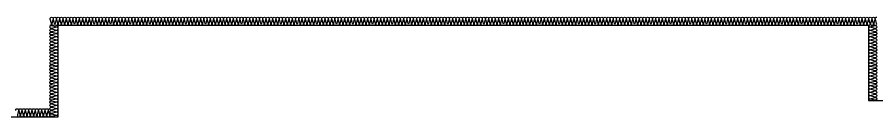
# Model space of a CAD drawing. Header units: millimetres. Extents: x 19868 to 801382, y -4805 to 85279.
# Drawn here: x 138738 to 149238, y 51179 to 52399 of the extents above; entities that cross this region are included whole.
import ezdxf

# ---------------------------------------------------------------- set-up
doc = ezdxf.new("R2010")
doc.units = ezdxf.units.MM
doc.header["$LTSCALE"] = 250
doc.layers.add('ISL', color=251, linetype='Continuous')

msp = doc.modelspace()

# ---------------------------------------------------------------- linework, layer by layer
at = {"layer": 'ISL'}
for points in [[(139138.2, 52298.9, 0.0002697), (139138.2, 52298.9, 0.5092668), (139155.9, 52323.2), (139140.6, 52374.7, -1.3725934), (139175.9, 52374.7), (139160.6, 52323.2, 0.5092668), (139178.2, 52298.9, 0.5092668), (139195.9, 52323.2), (139180.6, 52374.7, -1.3725934), (139215.9, 52374.7), (139200.6, 52323.2, 0.5092668), (139218.2, 52298.9, 0.5092668), (139235.9, 52323.2), (139220.6, 52374.7, -1.3725934), (139255.9, 52374.7), (139240.6, 52323.2, 0.5092668), (139258.2, 52298.9, 0.5092668), (139275.9, 52323.2), (139260.6, 52374.7, -1.3725934), (139295.9, 52374.7), (139280.6, 52323.2, 0.5092668), (139298.2, 52298.9, 0.5092668), (139315.9, 52323.2), (139300.6, 52374.7, -1.3725934), (139335.9, 52374.7), (139320.6, 52323.2, 0.5092668), (139338.2, 52298.9, 0.5092668), (139355.9, 52323.2), (139340.6, 52374.7, -1.3725934), (139375.9, 52374.7), (139360.6, 52323.2, 0.5092668), (139378.2, 52298.9, 0.5092668), (139395.9, 52323.2), (139380.6, 52374.7, -1.3725934), (139415.9, 52374.7), (139400.6, 52323.2, 0.5092668), (139418.2, 52298.9, 0.5092668), (139435.9, 52323.2), (139420.6, 52374.7, -1.3725934), (139455.9, 52374.7), (139440.6, 52323.2, 0.5092668), (139458.2, 52298.9, 0.5092668), (139475.9, 52323.2), (139460.6, 52374.7, -1.3725934), (139495.9, 52374.7), (139480.6, 52323.2, 0.5092668), (139498.2, 52298.9, 0.5092668), (139515.9, 52323.2), (139500.6, 52374.7, -1.3725934), (139535.9, 52374.7), (139520.6, 52323.2, 0.5092668), (139538.2, 52298.9, 0.5092668), (139555.9, 52323.2), (139540.6, 52374.7, -1.3725934), (139575.9, 52374.7), (139560.6, 52323.2, 0.5092668), (139578.2, 52298.9, 0.5092668), (139595.9, 52323.2), (139580.6, 52374.7, -1.3725934), (139615.9, 52374.7), (139600.6, 52323.2, 0.5092668), (139618.2, 52298.9, 0.5092668), (139635.9, 52323.2), (139620.6, 52374.7, -1.3725934), (139655.9, 52374.7), (139640.6, 52323.2, 0.5092668), (139658.2, 52298.9, 0.5092668), (139675.9, 52323.2), (139660.6, 52374.7, -1.3725934), (139695.9, 52374.7), (139680.6, 52323.2, 0.5092668), (139698.2, 52298.9, 0.5092668), (139715.9, 52323.2), (139700.6, 52374.7, -1.3725934), (139735.9, 52374.7), (139720.6, 52323.2, 0.5092668), (139738.2, 52298.9, 0.5092668), (139755.9, 52323.2), (139740.6, 52374.7, -1.3725934), (139775.9, 52374.7), (139760.6, 52323.2, 0.5092668), (139778.2, 52298.9, 0.5092668), (139795.9, 52323.2), (139780.6, 52374.7, -1.3725934), (139815.9, 52374.7), (139800.6, 52323.2, 0.5092668), (139818.2, 52298.9, 0.5092668), (139835.9, 52323.2), (139820.6, 52374.7, -1.3725934), (139855.9, 52374.7), (139840.6, 52323.2, 0.5092668), (139858.2, 52298.9, 0.5092668), (139875.9, 52323.2), (139860.6, 52374.7, -1.3725934), (139895.9, 52374.7), (139880.6, 52323.2, 0.5092668), (139898.2, 52298.9, 0.5092668), (139915.9, 52323.2), (139900.6, 52374.7, -1.3725934), (139935.9, 52374.7), (139920.6, 52323.2, 0.5092668), (139938.2, 52298.9, 0.5092668), (139955.9, 52323.2), (139940.6, 52374.7, -1.3725934), (139975.9, 52374.7), (139960.6, 52323.2, 0.5092668), (139978.2, 52298.9, 0.5092668), (139995.9, 52323.2), (139980.6, 52374.7, -1.3725934), (140015.9, 52374.7), (140000.6, 52323.2, 0.5092668), (140018.2, 52298.9, 0.5092668), (140035.9, 52323.2), (140020.6, 52374.7, -1.3725934), (140055.9, 52374.7), (140040.6, 52323.2, 0.5092668), (140058.2, 52298.9, 0.5092668), (140075.9, 52323.2), (140060.6, 52374.7, -1.3725934), (140095.9, 52374.7), (140080.6, 52323.2, 0.5092668), (140098.2, 52298.9, 0.5092668), (140115.9, 52323.2), (140100.6, 52374.7, -1.3725934), (140135.9, 52374.7), (140120.6, 52323.2, 0.5092668), (140138.2, 52298.9, 0.5092668), (140155.9, 52323.2), (140140.6, 52374.7, -1.3725934), (140175.9, 52374.7), (140160.6, 52323.2, 0.5092668), (140178.2, 52298.9, 0.5092668), (140195.9, 52323.2), (140180.6, 52374.7, -1.3725934), (140215.9, 52374.7), (140200.6, 52323.2, 0.5092668), (140218.2, 52298.9, 0.5092668), (140235.9, 52323.2), (140220.6, 52374.7, -1.3725934), (140255.9, 52374.7), (140240.6, 52323.2, 0.5092668), (140258.2, 52298.9, 0.5092668), (140275.9, 52323.2), (140260.6, 52374.7, -1.3725934), (140295.9, 52374.7), (140280.6, 52323.2, 0.5092668), (140298.2, 52298.9, 0.5092668), (140315.9, 52323.2), (140300.6, 52374.7, -1.3725934), (140335.9, 52374.7), (140320.6, 52323.2, 0.5092668), (140338.2, 52298.9, 0.5092668), (140355.9, 52323.2), (140340.6, 52374.7, -1.3725934), (140375.9, 52374.7), (140360.6, 52323.2, 0.5092668), (140378.2, 52298.9, 0.5092668), (140395.9, 52323.2), (140380.6, 52374.7, -1.3725934), (140415.9, 52374.7), (140400.6, 52323.2, 0.5092668), (140418.2, 52298.9, 0.5092668), (140435.9, 52323.2), (140420.6, 52374.7, -1.3725934), (140455.9, 52374.7), (140440.6, 52323.2, 0.5092668), (140458.2, 52298.9, 0.5092668), (140475.9, 52323.2), (140460.6, 52374.7, -1.3725934), (140495.9, 52374.7), (140480.6, 52323.2, 0.5092668), (140498.2, 52298.9, 0.5092668), (140515.9, 52323.2), (140500.6, 52374.7, -1.3725934), (140535.9, 52374.7), (140520.6, 52323.2, 0.5092668), (140538.2, 52298.9, 0.5092668), (140555.9, 52323.2), (140540.6, 52374.7, -1.3725934), (140575.9, 52374.7), (140560.6, 52323.2, 0.5092668), (140578.2, 52298.9, 0.5092668), (140595.9, 52323.2), (140580.6, 52374.7, -1.3725934), (140615.9, 52374.7), (140600.6, 52323.2, 0.5092668), (140618.2, 52298.9, 0.5092668), (140635.9, 52323.2), (140620.6, 52374.7, -1.3725934), (140655.9, 52374.7), (140640.6, 52323.2, 0.5092668), (140658.2, 52298.9, 0.5092668), (140675.9, 52323.2), (140660.6, 52374.7, -1.3725934), (140695.9, 52374.7), (140680.6, 52323.2, 0.5092668), (140698.2, 52298.9, 0.5092668), (140715.9, 52323.2), (140700.6, 52374.7, -1.3725934), (140735.9, 52374.7), (140720.6, 52323.2, 0.5092668), (140738.2, 52298.9, 0.5092668), (140755.9, 52323.2), (140740.6, 52374.7, -1.3725934), (140775.9, 52374.7), (140760.6, 52323.2, 0.5092668), (140778.2, 52298.9, 0.5092668), (140795.9, 52323.2), (140780.6, 52374.7, -1.3725934), (140815.9, 52374.7), (140800.6, 52323.2, 0.5092668), (140818.2, 52298.9, 0.5092668), (140835.9, 52323.2), (140820.6, 52374.7, -1.3725934), (140855.9, 52374.7), (140840.6, 52323.2, 0.5092668), (140858.2, 52298.9, 0.5092668), (140875.9, 52323.2), (140860.6, 52374.7, -1.3725934), (140895.9, 52374.7), (140880.6, 52323.2, 0.5092668), (140898.2, 52298.9, 0.5092668), (140915.9, 52323.2), (140900.6, 52374.7, -1.3725934), (140935.9, 52374.7), (140920.6, 52323.2, 0.5092668), (140938.2, 52298.9, 0.5092668), (140955.9, 52323.2), (140940.6, 52374.7, -1.3725934), (140975.9, 52374.7), (140960.6, 52323.2, 0.5092668), (140978.2, 52298.9, 0.5092668), (140995.9, 52323.2), (140980.6, 52374.7, -1.3725934), (141015.9, 52374.7), (141000.6, 52323.2, 0.5092668), (141018.2, 52298.9, 0.5092668), (141035.9, 52323.2), (141020.6, 52374.7, -1.3725934), (141055.9, 52374.7), (141040.6, 52323.2, 0.5092668), (141058.2, 52298.9, 0.5092668), (141075.9, 52323.2), (141060.6, 52374.7, -1.3725934), (141095.9, 52374.7), (141080.6, 52323.2, 0.5092668), (141098.2, 52298.9, 0.5092668), (141115.9, 52323.2), (141100.6, 52374.7, -1.3725934), (141135.9, 52374.7), (141120.6, 52323.2, 0.5092668), (141138.2, 52298.9, 0.5092668), (141155.9, 52323.2), (141140.6, 52374.7, -1.3725934), (141175.9, 52374.7), (141160.6, 52323.2, 0.5092668), (141178.2, 52298.9, 0.5092668), (141195.9, 52323.2), (141180.6, 52374.7, -1.3725934), (141215.9, 52374.7), (141200.6, 52323.2, 0.5092668), (141218.2, 52298.9, 0.5092668), (141235.9, 52323.2), (141220.6, 52374.7, -1.3725934), (141255.9, 52374.7), (141240.6, 52323.2, 0.5092668), (141258.2, 52298.9, 0.5092668), (141275.9, 52323.2), (141260.6, 52374.7, -1.3725934), (141295.9, 52374.7), (141280.6, 52323.2, 0.5092668), (141298.2, 52298.9, 0.5092668), (141315.9, 52323.2), (141300.6, 52374.7, -1.3725934), (141335.9, 52374.7), (141320.6, 52323.2, 0.5092668), (141338.2, 52298.9, 0.5092668), (141355.9, 52323.2), (141340.6, 52374.7, -1.3725934), (141375.9, 52374.7), (141360.6, 52323.2, 0.5092668), (141378.2, 52298.9, 0.5092668), (141395.9, 52323.2), (141380.6, 52374.7, -1.3725934), (141415.9, 52374.7), (141400.6, 52323.2, 0.5092668), (141418.2, 52298.9, 0.5092668), (141435.9, 52323.2), (141420.6, 52374.7, -1.3725934), (141455.9, 52374.7), (141440.6, 52323.2, 0.5092668), (141458.2, 52298.9, 0.5092668), (141475.9, 52323.2), (141460.6, 52374.7, -1.3725934), (141495.9, 52374.7), (141480.6, 52323.2, 0.5092668), (141498.2, 52298.9, 0.5092668), (141515.9, 52323.2), (141500.6, 52374.7, -1.3725934), (141535.9, 52374.7), (141520.6, 52323.2, 0.5092668), (141538.2, 52298.9, 0.5092668), (141555.9, 52323.2), (141540.6, 52374.7, -1.3725934), (141575.9, 52374.7), (141560.6, 52323.2, 0.5092668), (141578.2, 52298.9, 0.5092668), (141595.9, 52323.2), (141580.6, 52374.7, -1.3725934), (141615.9, 52374.7), (141600.6, 52323.2, 0.5092668), (141618.2, 52298.9, 0.5092668), (141635.9, 52323.2), (141620.6, 52374.7, -1.3725934), (141655.9, 52374.7), (141640.6, 52323.2, 0.5092668), (141658.2, 52298.9, 0.5092668), (141675.9, 52323.2), (141660.6, 52374.7, -1.3725934), (141695.9, 52374.7), (141680.6, 52323.2, 0.5092668), (141698.2, 52298.9, 0.5092668), (141715.9, 52323.2), (141700.6, 52374.7, -1.3725934), (141735.9, 52374.7), (141720.6, 52323.2, 0.5092668), (141738.2, 52298.9, 0.5092668), (141755.9, 52323.2), (141740.6, 52374.7, -1.3725934), (141775.9, 52374.7), (141760.6, 52323.2, 0.5092668), (141778.2, 52298.9, 0.5092668), (141795.9, 52323.2), (141780.6, 52374.7, -1.3725934), (141815.9, 52374.7), (141800.6, 52323.2, 0.5092668), (141818.2, 52298.9, 0.5092668), (141835.9, 52323.2), (141820.6, 52374.7, -1.3725934), (141855.9, 52374.7), (141840.6, 52323.2, 0.5092668), (141858.2, 52298.9, 0.5092668), (141875.9, 52323.2), (141860.6, 52374.7, -1.3725934), (141895.9, 52374.7), (141880.6, 52323.2, 0.5092668), (141898.2, 52298.9, 0.5092668), (141915.9, 52323.2), (141900.6, 52374.7, -1.3725934), (141935.9, 52374.7), (141920.6, 52323.2, 0.5092668), (141938.2, 52298.9, 0.5092668), (141955.9, 52323.2), (141940.6, 52374.7, -1.3725934), (141975.9, 52374.7), (141960.6, 52323.2, 0.5092668), (141978.2, 52298.9, 0.5092668), (141995.9, 52323.2), (141980.6, 52374.7, -1.3725934), (142015.9, 52374.7), (142000.6, 52323.2, 0.5092668), (142018.2, 52298.9, 0.5092668), (142035.9, 52323.2), (142020.6, 52374.7, -1.3725934), (142055.9, 52374.7), (142040.6, 52323.2, 0.5092668), (142058.2, 52298.9, 0.5092668), (142075.9, 52323.2), (142060.6, 52374.7, -1.3725934), (142095.9, 52374.7), (142080.6, 52323.2, 0.5092668), (142098.2, 52298.9, 0.5092668), (142115.9, 52323.2), (142100.6, 52374.7, -1.3725934), (142135.9, 52374.7), (142120.6, 52323.2, 0.5092668), (142138.2, 52298.9, 0.5092668), (142155.9, 52323.2), (142140.6, 52374.7, -1.3725934), (142175.9, 52374.7), (142160.6, 52323.2, 0.5092668), (142178.2, 52298.9, 0.5092668), (142195.9, 52323.2), (142180.6, 52374.7, -1.3725934), (142215.9, 52374.7), (142200.6, 52323.2, 0.5092668), (142218.2, 52298.9, 0.5092668), (142235.9, 52323.2), (142220.6, 52374.7, -1.3725934), (142255.9, 52374.7), (142240.6, 52323.2, 0.5092668), (142258.2, 52298.9, 0.5092668), (142275.9, 52323.2), (142260.6, 52374.7, -1.3725934), (142295.9, 52374.7), (142280.6, 52323.2, 0.5092668), (142298.2, 52298.9, 0.5092668), (142315.9, 52323.2), (142300.6, 52374.7, -1.3725934), (142335.9, 52374.7), (142320.6, 52323.2, 0.5092668), (142338.2, 52298.9, 0.5092668), (142355.9, 52323.2), (142340.6, 52374.7, -1.3725934), (142375.9, 52374.7), (142360.6, 52323.2, 0.5092668), (142378.2, 52298.9, 0.5092668), (142395.9, 52323.2), (142380.6, 52374.7, -1.3725934), (142415.9, 52374.7), (142400.6, 52323.2, 0.5092668), (142418.2, 52298.9, 0.5092668), (142435.9, 52323.2), (142420.6, 52374.7, -1.3725934), (142455.9, 52374.7), (142440.6, 52323.2, 0.5092668), (142458.2, 52298.9, 0.5092668), (142475.9, 52323.2), (142460.6, 52374.7, -1.3725934), (142495.9, 52374.7), (142480.6, 52323.2, 0.5092668), (142498.2, 52298.9, 0.5092668), (142515.9, 52323.2), (142500.6, 52374.7, -1.3725934), (142535.9, 52374.7), (142520.6, 52323.2, 0.5092668), (142538.2, 52298.9, 0.5092668), (142555.9, 52323.2), (142540.6, 52374.7, -1.3725934), (142575.9, 52374.7), (142560.6, 52323.2, 0.5092668), (142578.2, 52298.9, 0.5092668), (142595.9, 52323.2), (142580.6, 52374.7, -1.3725934), (142615.9, 52374.7), (142600.6, 52323.2, 0.5092668), (142618.2, 52298.9, 0.5092668), (142635.9, 52323.2), (142620.6, 52374.7, -1.3725934), (142655.9, 52374.7), (142640.6, 52323.2, 0.5092668), (142658.2, 52298.9, 0.5092668), (142675.9, 52323.2), (142660.6, 52374.7, -1.3725934), (142695.9, 52374.7), (142680.6, 52323.2, 0.5092668), (142698.2, 52298.9, 0.5092668), (142715.9, 52323.2), (142700.6, 52374.7, -1.3725934), (142735.9, 52374.7), (142720.6, 52323.2, 0.5092668), (142738.2, 52298.9, 0.5092668), (142755.9, 52323.2), (142740.6, 52374.7, -1.3725934), (142775.9, 52374.7), (142760.6, 52323.2, 0.5092668), (142778.2, 52298.9, 0.5092668), (142795.9, 52323.2), (142780.6, 52374.7, -1.3725934), (142815.9, 52374.7), (142800.6, 52323.2, 0.5092668), (142818.2, 52298.9, 0.5092668), (142835.9, 52323.2), (142820.6, 52374.7, -1.3725934), (142855.9, 52374.7), (142840.6, 52323.2, 0.5092668), (142858.2, 52298.9, 0.5092668), (142875.9, 52323.2), (142860.6, 52374.7, -1.3725934), (142895.9, 52374.7), (142880.6, 52323.2, 0.5092668), (142898.2, 52298.9, 0.5092668), (142915.9, 52323.2), (142900.6, 52374.7, -1.3725934), (142935.9, 52374.7), (142920.6, 52323.2, 0.5092668), (142938.2, 52298.9, 0.5092668), (142955.9, 52323.2), (142940.6, 52374.7, -1.3725934), (142975.9, 52374.7), (142960.6, 52323.2, 0.5092668), (142978.2, 52298.9, 0.5092668), (142995.9, 52323.2), (142980.6, 52374.7, -1.3725934), (143015.9, 52374.7), (143000.6, 52323.2, 0.5092668), (143018.2, 52298.9, 0.5092668), (143035.9, 52323.2), (143020.6, 52374.7, -1.3725934), (143055.9, 52374.7), (143040.6, 52323.2, 0.5092668), (143058.2, 52298.9, 0.5092668), (143075.9, 52323.2), (143060.6, 52374.7, -1.3725934), (143095.9, 52374.7), (143080.6, 52323.2, 0.5092668), (143098.2, 52298.9, 0.5092668), (143115.9, 52323.2), (143100.6, 52374.7, -1.3725934), (143135.9, 52374.7), (143120.6, 52323.2, 0.5092668), (143138.2, 52298.9, 0.5092668), (143155.9, 52323.2), (143140.6, 52374.7, -1.3725934), (143175.9, 52374.7), (143160.6, 52323.2, 0.5092668), (143178.2, 52298.9, 0.5092668), (143195.9, 52323.2), (143180.6, 52374.7, -1.3725934), (143215.9, 52374.7), (143200.6, 52323.2, 0.5092668), (143218.2, 52298.9, 0.5092668), (143235.9, 52323.2), (143220.6, 52374.7, -1.3725934), (143255.9, 52374.7), (143240.6, 52323.2, 0.5092668), (143258.2, 52298.9, 0.5092668), (143275.9, 52323.2), (143260.6, 52374.7, -1.3725934), (143295.9, 52374.7), (143280.6, 52323.2, 0.5092668), (143298.2, 52298.9, 0.5092668), (143315.9, 52323.2), (143300.6, 52374.7, -1.3725934), (143335.9, 52374.7), (143320.6, 52323.2, 0.5092668), (143338.2, 52298.9, 0.5092668), (143355.9, 52323.2), (143340.6, 52374.7, -1.3725934), (143375.9, 52374.7), (143360.6, 52323.2, 0.5092668), (143378.2, 52298.9, 0.5092668), (143395.9, 52323.2), (143380.6, 52374.7, -1.3725934), (143415.9, 52374.7), (143400.6, 52323.2, 0.5092668), (143418.2, 52298.9, 0.5092668), (143435.9, 52323.2), (143420.6, 52374.7, -1.3725934), (143455.9, 52374.7), (143440.6, 52323.2, 0.5092668), (143458.2, 52298.9, 0.5092668), (143475.9, 52323.2), (143460.6, 52374.7, -1.3725934), (143495.9, 52374.7), (143480.6, 52323.2, 0.5092668), (143498.2, 52298.9, 0.5092668), (143515.9, 52323.2), (143500.6, 52374.7, -1.3725934), (143535.9, 52374.7), (143520.6, 52323.2, 0.5092668), (143538.2, 52298.9, 0.5092668), (143555.9, 52323.2), (143540.6, 52374.7, -1.3725934), (143575.9, 52374.7), (143560.6, 52323.2, 0.5092668), (143578.2, 52298.9, 0.5092668), (143595.9, 52323.2), (143580.6, 52374.7, -1.3725934), (143615.9, 52374.7), (143600.6, 52323.2, 0.5092668), (143618.2, 52298.9, 0.5092668), (143635.9, 52323.2), (143620.6, 52374.7, -1.3725934), (143655.9, 52374.7), (143640.6, 52323.2, 0.5092668), (143658.2, 52298.9, 0.5092668), (143675.9, 52323.2), (143660.6, 52374.7, -1.3725934), (143695.9, 52374.7), (143680.6, 52323.2, 0.5092668), (143698.2, 52298.9, 0.5092668), (143715.9, 52323.2), (143700.6, 52374.7, -1.3725934), (143735.9, 52374.7), (143720.6, 52323.2, 0.5092668), (143738.2, 52298.9, 0.5092668), (143755.9, 52323.2), (143740.6, 52374.7, -1.3725934), (143775.9, 52374.7), (143760.6, 52323.2, 0.5092668), (143778.2, 52298.9, 0.5092668), (143795.9, 52323.2), (143780.6, 52374.7, -1.3725934), (143815.9, 52374.7), (143800.6, 52323.2, 0.5092668), (143818.2, 52298.9, 0.5092668), (143835.9, 52323.2), (143820.6, 52374.7, -1.3725934), (143855.9, 52374.7), (143840.6, 52323.2, 0.5092668), (143858.2, 52298.9, 0.5092668), (143875.9, 52323.2), (143860.6, 52374.7, -1.3725934), (143895.9, 52374.7), (143880.6, 52323.2, 0.5092668), (143898.2, 52298.9, 0.5092668), (143915.9, 52323.2), (143900.6, 52374.7, -1.3725934), (143935.9, 52374.7), (143920.6, 52323.2, 0.5092668), (143938.2, 52298.9, 0.5092668), (143955.9, 52323.2), (143940.6, 52374.7, -1.3725934), (143975.9, 52374.7), (143960.6, 52323.2, 0.5092668), (143978.2, 52298.9, 0.5092668), (143995.9, 52323.2), (143980.6, 52374.7, -1.3725934), (144015.9, 52374.7), (144000.6, 52323.2, 0.5092668), (144018.2, 52298.9, 0.5092668), (144035.9, 52323.2), (144020.6, 52374.7, -1.3725934), (144055.9, 52374.7), (144040.6, 52323.2, 0.5092668), (144058.2, 52298.9, 0.5092668), (144075.9, 52323.2), (144060.6, 52374.7, -1.3725934), (144095.9, 52374.7), (144080.6, 52323.2, 0.5092668), (144098.2, 52298.9, 0.5092668), (144115.9, 52323.2), (144100.6, 52374.7, -1.3725934), (144135.9, 52374.7), (144120.6, 52323.2, 0.5092668), (144138.2, 52298.9, 0.5092668), (144155.9, 52323.2), (144140.6, 52374.7, -1.3725934), (144175.9, 52374.7), (144160.6, 52323.2, 0.5092668), (144178.2, 52298.9, 0.5092668), (144195.9, 52323.2), (144180.6, 52374.7, -1.3725934), (144215.9, 52374.7), (144200.6, 52323.2, 0.5092668), (144218.2, 52298.9, 0.5092668), (144235.9, 52323.2), (144220.6, 52374.7, -1.3725934), (144255.9, 52374.7), (144240.6, 52323.2, 0.5092668), (144258.2, 52298.9, 0.5092668), (144275.9, 52323.2), (144260.6, 52374.7, -1.3725934), (144295.9, 52374.7), (144280.6, 52323.2, 0.5092668), (144298.2, 52298.9, 0.5092668), (144315.9, 52323.2), (144300.6, 52374.7, -1.3725934), (144335.9, 52374.7), (144320.6, 52323.2, 0.5092668), (144338.2, 52298.9, 0.5092668), (144355.9, 52323.2), (144340.6, 52374.7, -1.3725934), (144375.9, 52374.7), (144360.6, 52323.2, 0.5092668), (144378.2, 52298.9, 0.5092668), (144395.9, 52323.2), (144380.6, 52374.7, -1.3725934), (144415.9, 52374.7), (144400.6, 52323.2, 0.5092668), (144418.2, 52298.9, 0.5092668), (144435.9, 52323.2), (144420.6, 52374.7, -1.3725934), (144455.9, 52374.7), (144440.6, 52323.2, 0.5092668), (144458.2, 52298.9, 0.5092668), (144475.9, 52323.2), (144460.6, 52374.7, -1.3725934), (144495.9, 52374.7), (144480.6, 52323.2, 0.5092668), (144498.2, 52298.9, 0.5092668), (144515.9, 52323.2), (144500.6, 52374.7, -1.3725934), (144535.9, 52374.7), (144520.6, 52323.2, 0.5092668), (144538.2, 52298.9, 0.5092668), (144555.9, 52323.2), (144540.6, 52374.7, -1.3725934), (144575.9, 52374.7), (144560.6, 52323.2, 0.5092668), (144578.2, 52298.9, 0.5092668), (144595.9, 52323.2), (144580.6, 52374.7, -1.3725934), (144615.9, 52374.7), (144600.6, 52323.2, 0.5092668), (144618.2, 52298.9, 0.5092668), (144635.9, 52323.2), (144620.6, 52374.7, -1.3725934), (144655.9, 52374.7), (144640.6, 52323.2, 0.5092668), (144658.2, 52298.9, 0.5092668), (144675.9, 52323.2), (144660.6, 52374.7, -1.3725934), (144695.9, 52374.7), (144680.6, 52323.2, 0.5092668), (144698.2, 52298.9, 0.5092668), (144715.9, 52323.2), (144700.6, 52374.7, -1.3725934), (144735.9, 52374.7), (144720.6, 52323.2, 0.5092668), (144738.2, 52298.9, 0.5092668), (144755.9, 52323.2), (144740.6, 52374.7, -1.3725934), (144775.9, 52374.7), (144760.6, 52323.2, 0.5092668), (144778.2, 52298.9, 0.5092668), (144795.9, 52323.2), (144780.6, 52374.7, -1.3725934), (144815.9, 52374.7), (144800.6, 52323.2, 0.5092668), (144818.2, 52298.9, 0.5092668), (144835.9, 52323.2), (144820.6, 52374.7, -1.3725934), (144855.9, 52374.7), (144840.6, 52323.2, 0.5092668), (144858.2, 52298.9, 0.5092668), (144875.9, 52323.2), (144860.6, 52374.7, -1.3725934), (144895.9, 52374.7), (144880.6, 52323.2, 0.5092668), (144898.2, 52298.9, 0.5092668), (144915.9, 52323.2), (144900.6, 52374.7, -1.3725934), (144935.9, 52374.7), (144920.6, 52323.2, 0.5092668), (144938.2, 52298.9, 0.5092668), (144955.9, 52323.2), (144940.6, 52374.7, -1.3725934), (144975.9, 52374.7), (144960.6, 52323.2, 0.5092668), (144978.2, 52298.9, 0.5092668), (144995.9, 52323.2), (144980.6, 52374.7, -1.3725934), (145015.9, 52374.7), (145000.6, 52323.2, 0.5092668), (145018.2, 52298.9, 0.5092668), (145035.9, 52323.2), (145020.6, 52374.7, -1.3725934), (145055.9, 52374.7), (145040.6, 52323.2, 0.5092668), (145058.2, 52298.9, 0.5092668), (145075.9, 52323.2), (145060.6, 52374.7, -1.3725934), (145095.9, 52374.7), (145080.6, 52323.2, 0.5092668), (145098.2, 52298.9, 0.5092668), (145115.9, 52323.2), (145100.6, 52374.7, -1.3725934), (145135.9, 52374.7), (145120.6, 52323.2, 0.5092668), (145138.2, 52298.9, 0.5092668), (145155.9, 52323.2), (145140.6, 52374.7, -1.3725934), (145175.9, 52374.7), (145160.6, 52323.2, 0.5092668), (145178.2, 52298.9, 0.5092668), (145195.9, 52323.2), (145180.6, 52374.7, -1.3725934), (145215.9, 52374.7), (145200.6, 52323.2, 0.5092668), (145218.2, 52298.9, 0.5092668), (145235.9, 52323.2), (145220.6, 52374.7, -1.3725934), (145255.9, 52374.7), (145240.6, 52323.2, 0.5092668), (145258.2, 52298.9, 0.5092668), (145275.9, 52323.2), (145260.6, 52374.7, -1.3725934), (145295.9, 52374.7), (145280.6, 52323.2, 0.5092668), (145298.2, 52298.9, 0.5092668), (145315.9, 52323.2), (145300.6, 52374.7, -1.3725934), (145335.9, 52374.7), (145320.6, 52323.2, 0.5092668), (145338.2, 52298.9, 0.5092668), (145355.9, 52323.2), (145340.6, 52374.7, -1.3725934), (145375.9, 52374.7), (145360.6, 52323.2, 0.5092668), (145378.2, 52298.9, 0.5092668), (145395.9, 52323.2), (145380.6, 52374.7, -1.3725934), (145415.9, 52374.7), (145400.6, 52323.2, 0.5092668), (145418.2, 52298.9, 0.5092668), (145435.9, 52323.2), (145420.6, 52374.7, -1.3725934), (145455.9, 52374.7), (145440.6, 52323.2, 0.5092668), (145458.2, 52298.9, 0.5092668), (145475.9, 52323.2), (145460.6, 52374.7, -1.3725934), (145495.9, 52374.7), (145480.6, 52323.2, 0.5092668), (145498.2, 52298.9, 0.5092668), (145515.9, 52323.2), (145500.6, 52374.7, -1.3725934), (145535.9, 52374.7), (145520.6, 52323.2, 0.5092668), (145538.2, 52298.9, 0.5092668), (145555.9, 52323.2), (145540.6, 52374.7, -1.3725934), (145575.9, 52374.7), (145560.6, 52323.2, 0.5092668), (145578.2, 52298.9, 0.5092668), (145595.9, 52323.2), (145580.6, 52374.7, -1.3725934), (145615.9, 52374.7), (145600.6, 52323.2, 0.5092668), (145618.2, 52298.9, 0.5092668), (145635.9, 52323.2), (145620.6, 52374.7, -1.3725934), (145655.9, 52374.7), (145640.6, 52323.2, 0.5092668), (145658.2, 52298.9, 0.5092668), (145675.9, 52323.2), (145660.6, 52374.7, -1.3725934), (145695.9, 52374.7), (145680.6, 52323.2, 0.5092668), (145698.2, 52298.9, 0.5092668), (145715.9, 52323.2), (145700.6, 52374.7, -1.3725934), (145735.9, 52374.7), (145720.6, 52323.2, 0.5092668), (145738.2, 52298.9, 0.5092668), (145755.9, 52323.2), (145740.6, 52374.7, -1.3725934), (145775.9, 52374.7), (145760.6, 52323.2, 0.5092668), (145778.2, 52298.9, 0.5092668), (145795.9, 52323.2), (145780.6, 52374.7, -1.3725934), (145815.9, 52374.7), (145800.6, 52323.2, 0.5092668), (145818.2, 52298.9, 0.5092668), (145835.9, 52323.2), (145820.6, 52374.7, -1.3725934), (145855.9, 52374.7), (145840.6, 52323.2, 0.5092668), (145858.2, 52298.9, 0.5092668), (145875.9, 52323.2), (145860.6, 52374.7, -1.3725934), (145895.9, 52374.7), (145880.6, 52323.2, 0.5092668), (145898.2, 52298.9, 0.5092668), (145915.9, 52323.2), (145900.6, 52374.7, -1.3725934), (145935.9, 52374.7), (145920.6, 52323.2, 0.5092668), (145938.2, 52298.9, 0.5092668), (145955.9, 52323.2), (145940.6, 52374.7, -1.3725934), (145975.9, 52374.7), (145960.6, 52323.2, 0.5092668), (145978.2, 52298.9, 0.5092668), (145995.9, 52323.2), (145980.6, 52374.7, -1.3725934), (146015.9, 52374.7), (146000.6, 52323.2, 0.5092668), (146018.2, 52298.9, 0.5092668), (146035.9, 52323.2), (146020.6, 52374.7, -1.3725934), (146055.9, 52374.7), (146040.6, 52323.2, 0.5092668), (146058.2, 52298.9, 0.5092668), (146075.9, 52323.2), (146060.6, 52374.7, -1.3725934), (146095.9, 52374.7), (146080.6, 52323.2, 0.5092668), (146098.2, 52298.9, 0.5092668), (146115.9, 52323.2), (146100.6, 52374.7, -1.3725934), (146135.9, 52374.7), (146120.6, 52323.2, 0.5092668), (146138.2, 52298.9, 0.5092668), (146155.9, 52323.2), (146140.6, 52374.7, -1.3725934), (146175.9, 52374.7), (146160.6, 52323.2, 0.5092668), (146178.2, 52298.9, 0.5092668), (146195.9, 52323.2), (146180.6, 52374.7, -1.3725934), (146215.9, 52374.7), (146200.6, 52323.2, 0.5092668), (146218.2, 52298.9, 0.5092668), (146235.9, 52323.2), (146220.6, 52374.7, -1.3725934), (146255.9, 52374.7), (146240.6, 52323.2, 0.5092668), (146258.2, 52298.9, 0.5092668), (146275.9, 52323.2), (146260.6, 52374.7, -1.3725934), (146295.9, 52374.7), (146280.6, 52323.2, 0.5092668), (146298.2, 52298.9, 0.5092668), (146315.9, 52323.2), (146300.6, 52374.7, -1.3725934), (146335.9, 52374.7), (146320.6, 52323.2, 0.5092668), (146338.2, 52298.9, 0.5092668), (146355.9, 52323.2), (146340.6, 52374.7, -1.3725934), (146375.9, 52374.7), (146360.6, 52323.2, 0.5092668), (146378.2, 52298.9, 0.5092668), (146395.9, 52323.2), (146380.6, 52374.7, -1.3725934), (146415.9, 52374.7), (146400.6, 52323.2, 0.5092668), (146418.2, 52298.9, 0.5092668), (146435.9, 52323.2), (146420.6, 52374.7, -1.3725934), (146455.9, 52374.7), (146440.6, 52323.2, 0.5092668), (146458.2, 52298.9, 0.5092668), (146475.9, 52323.2), (146460.6, 52374.7, -1.3725934), (146495.9, 52374.7), (146480.6, 52323.2, 0.5092668), (146498.2, 52298.9, 0.5092668), (146515.9, 52323.2), (146500.6, 52374.7, -1.3725934), (146535.9, 52374.7), (146520.6, 52323.2, 0.5092668), (146538.2, 52298.9, 0.5092668), (146555.9, 52323.2), (146540.6, 52374.7, -1.3725934), (146575.9, 52374.7), (146560.6, 52323.2, 0.5092668), (146578.2, 52298.9, 0.5092668), (146595.9, 52323.2), (146580.6, 52374.7, -1.3725934), (146615.9, 52374.7), (146600.6, 52323.2, 0.5092668), (146618.2, 52298.9, 0.5092668), (146635.9, 52323.2), (146620.6, 52374.7, -1.3725934), (146655.9, 52374.7), (146640.6, 52323.2, 0.5092668), (146658.2, 52298.9, 0.5092668), (146675.9, 52323.2), (146660.6, 52374.7, -1.3725934), (146695.9, 52374.7), (146680.6, 52323.2, 0.5092668), (146698.2, 52298.9, 0.5092668), (146715.9, 52323.2), (146700.6, 52374.7, -1.3725934), (146735.9, 52374.7), (146720.6, 52323.2, 0.5092668), (146738.2, 52298.9, 0.5092668), (146755.9, 52323.2), (146740.6, 52374.7, -1.3725934), (146775.9, 52374.7), (146760.6, 52323.2, 0.5092668), (146778.2, 52298.9, 0.5092668), (146795.9, 52323.2), (146780.6, 52374.7, -1.3725934), (146815.9, 52374.7), (146800.6, 52323.2, 0.5092668), (146818.2, 52298.9, 0.5092668), (146835.9, 52323.2), (146820.6, 52374.7, -1.3725934), (146855.9, 52374.7), (146840.6, 52323.2, 0.5092668), (146858.2, 52298.9, 0.5092668), (146875.9, 52323.2), (146860.6, 52374.7, -1.3725934), (146895.9, 52374.7), (146880.6, 52323.2, 0.5092668), (146898.2, 52298.9, 0.5092668), (146915.9, 52323.2), (146900.6, 52374.7, -1.3725934), (146935.9, 52374.7), (146920.6, 52323.2, 0.5092668), (146938.2, 52298.9, 0.5092668), (146955.9, 52323.2), (146940.6, 52374.7, -1.3725934), (146975.9, 52374.7), (146960.6, 52323.2, 0.5092668), (146978.2, 52298.9, 0.5092668), (146995.9, 52323.2), (146980.6, 52374.7, -1.3725934), (147015.9, 52374.7), (147000.6, 52323.2, 0.5092668), (147018.2, 52298.9, 0.5092668), (147035.9, 52323.2), (147020.6, 52374.7, -1.3725934), (147055.9, 52374.7), (147040.6, 52323.2, 0.5092668), (147058.2, 52298.9, 0.5092668), (147075.9, 52323.2), (147060.6, 52374.7, -1.3725934), (147095.9, 52374.7), (147080.6, 52323.2, 0.5092668), (147098.2, 52298.9, 0.5092668), (147115.9, 52323.2), (147100.6, 52374.7, -1.3725934), (147135.9, 52374.7), (147120.6, 52323.2, 0.5092668), (147138.2, 52298.9, 0.5092668), (147155.9, 52323.2), (147140.6, 52374.7, -1.3725934), (147175.9, 52374.7), (147160.6, 52323.2, 0.5092668), (147178.2, 52298.9, 0.5092668), (147195.9, 52323.2), (147180.6, 52374.7, -1.3725934), (147215.9, 52374.7), (147200.6, 52323.2, 0.5092668), (147218.2, 52298.9, 0.5092668), (147235.9, 52323.2), (147220.6, 52374.7, -1.3725934), (147255.9, 52374.7), (147240.6, 52323.2, 0.5092668), (147258.2, 52298.9, 0.5092668), (147275.9, 52323.2), (147260.6, 52374.7, -1.3725934), (147295.9, 52374.7), (147280.6, 52323.2, 0.5092668), (147298.2, 52298.9, 0.5092668), (147315.9, 52323.2), (147300.6, 52374.7, -1.3725934), (147335.9, 52374.7), (147320.6, 52323.2, 0.5092668), (147338.2, 52298.9, 0.5092668), (147355.9, 52323.2), (147340.6, 52374.7, -1.3725934), (147375.9, 52374.7), (147360.6, 52323.2, 0.5092668), (147378.2, 52298.9, 0.5092668), (147395.9, 52323.2), (147380.6, 52374.7, -1.3725934), (147415.9, 52374.7), (147400.6, 52323.2, 0.5092668), (147418.2, 52298.9, 0.5092668), (147435.9, 52323.2), (147420.6, 52374.7, -1.3725934), (147455.9, 52374.7), (147440.6, 52323.2, 0.5092668), (147458.2, 52298.9, 0.5092668), (147475.9, 52323.2), (147460.6, 52374.7, -1.3725934), (147495.9, 52374.7), (147480.6, 52323.2, 0.5092668), (147498.2, 52298.9, 0.5092668), (147515.9, 52323.2), (147500.6, 52374.7, -1.3725934), (147535.9, 52374.7), (147520.6, 52323.2, 0.5092668), (147538.2, 52298.9, 0.5092668), (147555.9, 52323.2), (147540.6, 52374.7, -1.3725934), (147575.9, 52374.7), (147560.6, 52323.2, 0.5092668), (147578.2, 52298.9, 0.5092668), (147595.9, 52323.2), (147580.6, 52374.7, -1.3725934), (147615.9, 52374.7), (147600.6, 52323.2, 0.5092668), (147618.2, 52298.9, 0.5092668), (147635.9, 52323.2), (147620.6, 52374.7, -1.3725934), (147655.9, 52374.7), (147640.6, 52323.2, 0.5092668), (147658.2, 52298.9, 0.5092668), (147675.9, 52323.2), (147660.6, 52374.7, -1.3725934), (147695.9, 52374.7), (147680.6, 52323.2, 0.5092668), (147698.2, 52298.9, 0.5092668), (147715.9, 52323.2), (147700.6, 52374.7, -1.3725934), (147735.9, 52374.7), (147720.6, 52323.2, 0.5092668), (147738.2, 52298.9, 0.5092668), (147755.9, 52323.2), (147740.6, 52374.7, -1.3725934), (147775.9, 52374.7), (147760.6, 52323.2, 0.5092668), (147778.2, 52298.9, 0.5092668), (147795.9, 52323.2), (147780.6, 52374.7, -1.3725934), (147815.9, 52374.7), (147800.6, 52323.2, 0.5092668), (147818.2, 52298.9, 0.5092668), (147835.9, 52323.2), (147820.6, 52374.7, -1.3725934), (147855.9, 52374.7), (147840.6, 52323.2, 0.5092668), (147858.2, 52298.9, 0.5092668), (147875.9, 52323.2), (147860.6, 52374.7, -1.3725934), (147895.9, 52374.7), (147880.6, 52323.2, 0.5092668), (147898.2, 52298.9, 0.5092668), (147915.9, 52323.2), (147900.6, 52374.7, -1.3725934), (147935.9, 52374.7), (147920.6, 52323.2, 0.5092668), (147938.2, 52298.9, 0.5092668), (147955.9, 52323.2), (147940.6, 52374.7, -1.3725934), (147975.9, 52374.7), (147960.6, 52323.2, 0.5092668), (147978.2, 52298.9, 0.5092668), (147995.9, 52323.2), (147980.6, 52374.7, -1.3725934), (148015.9, 52374.7), (148000.6, 52323.2, 0.5092668), (148018.2, 52298.9, 0.5092668), (148035.9, 52323.2), (148020.6, 52374.7, -1.3725934), (148055.9, 52374.7), (148040.6, 52323.2, 0.5092668), (148058.2, 52298.9, 0.5092668), (148075.9, 52323.2), (148060.6, 52374.7, -1.3725934), (148095.9, 52374.7), (148080.6, 52323.2, 0.5092668), (148098.2, 52298.9, 0.5092668), (148115.9, 52323.2), (148100.6, 52374.7, -1.3725934), (148135.9, 52374.7), (148120.6, 52323.2, 0.5092668), (148138.2, 52298.9, 0.5092668), (148155.9, 52323.2), (148140.6, 52374.7, -1.3725934), (148175.9, 52374.7), (148160.6, 52323.2, 0.5092668), (148178.2, 52298.9, 0.5092668), (148195.9, 52323.2), (148180.6, 52374.7, -1.3725934), (148215.9, 52374.7), (148200.6, 52323.2, 0.5092668), (148218.2, 52298.9, 0.5092668), (148235.9, 52323.2), (148220.6, 52374.7, -1.3725934), (148255.9, 52374.7), (148240.6, 52323.2, 0.5092668), (148258.2, 52298.9, 0.5092668), (148275.9, 52323.2), (148260.6, 52374.7, -1.3725934), (148295.9, 52374.7), (148280.6, 52323.2, 0.5092668), (148298.2, 52298.9, 0.5092668), (148315.9, 52323.2), (148300.6, 52374.7, -1.3725934), (148335.9, 52374.7), (148320.6, 52323.2, 0.5092668), (148338.2, 52298.9, 0.5092668), (148355.9, 52323.2), (148340.6, 52374.7, -1.3725934), (148375.9, 52374.7), (148360.6, 52323.2, 0.5092668), (148378.2, 52298.9, 0.5092668), (148395.9, 52323.2), (148380.6, 52374.7, -1.3725934), (148415.9, 52374.7), (148400.6, 52323.2, 0.5092668), (148418.2, 52298.9, 0.5092668), (148435.9, 52323.2), (148420.6, 52374.7, -1.3725934), (148455.9, 52374.7), (148440.6, 52323.2, 0.5092668), (148458.2, 52298.9, 0.5092668), (148475.9, 52323.2), (148460.6, 52374.7, -1.3725934), (148495.9, 52374.7), (148480.6, 52323.2, 0.5092668), (148498.2, 52298.9, 0.5092668), (148515.9, 52323.2), (148500.6, 52374.7, -1.3725934), (148535.9, 52374.7), (148520.6, 52323.2, 0.5092668), (148538.2, 52298.9, 0.5092668), (148555.9, 52323.2), (148540.6, 52374.7, -1.3725934), (148575.9, 52374.7), (148560.6, 52323.2, 0.5092668), (148578.2, 52298.9, 0.5092668), (148595.9, 52323.2), (148580.6, 52374.7, -1.3725934), (148615.9, 52374.7), (148600.6, 52323.2, 0.5092668), (148618.2, 52298.9, 0.5092668), (148635.9, 52323.2), (148620.6, 52374.7, -1.3725934), (148655.9, 52374.7), (148640.6, 52323.2, 0.5092668), (148658.2, 52298.9, 0.5092668), (148675.9, 52323.2), (148660.6, 52374.7, -1.3725934), (148695.9, 52374.7), (148680.6, 52323.2, 0.5092668), (148698.2, 52298.9, 0.5092668), (148715.9, 52323.2), (148700.6, 52374.7, -1.3725934), (148735.9, 52374.7), (148720.6, 52323.2, 0.5092668), (148738.2, 52298.9, 0.5092668), (148755.9, 52323.2), (148740.6, 52374.7, -1.3725934), (148775.9, 52374.7), (148760.6, 52323.2, 0.5092668), (148778.2, 52298.9, 0.5092668), (148795.9, 52323.2), (148780.6, 52374.7, -1.3725934), (148815.9, 52374.7), (148800.6, 52323.2, 0.5092668), (148818.2, 52298.9, 0.5092668), (148835.9, 52323.2), (148820.6, 52374.7, -1.3725934), (148855.9, 52374.7), (148840.6, 52323.2, 0.5092668), (148858.2, 52298.9, 0.5092668), (148875.9, 52323.2), (148860.6, 52374.7, -1.3725934), (148895.9, 52374.7), (148880.6, 52323.2, 0.5092668), (148898.2, 52298.9, 0.5092668), (148915.9, 52323.2), (148900.6, 52374.7, -1.3725934), (148935.9, 52374.7), (148920.6, 52323.2, 0.5092668), (148938.2, 52298.9, 0.5092668), (148955.9, 52323.2), (148940.6, 52374.7, -1.3725934), (148975.9, 52374.7), (148960.6, 52323.2, 0.5092668), (148978.2, 52298.9, 0.5092668), (148995.9, 52323.2), (148980.6, 52374.7, -1.3725934), (149015.9, 52374.7), (149000.6, 52323.2, 0.5092668), (149018.2, 52298.9, 0.5092668), (149035.9, 52323.2), (149020.6, 52374.7, -1.3725934), (149055.9, 52374.7), (149040.6, 52323.2, 0.5092668), (149058.2, 52298.9, 0.5092668), (149075.9, 52323.2), (149060.6, 52374.7, -1.3725934), (149095.9, 52374.7), (149080.6, 52323.2, 0.5092668), (149098.2, 52298.9, 0.5092668), (149115.9, 52323.2), (149100.6, 52374.7, -1.3725934), (149135.9, 52374.7), (149120.6, 52323.2, 0.5092668), (149138.2, 52298.9, 0.5092668), (149155.9, 52323.2), (149140.6, 52374.7, -1.3725934), (149175.9, 52374.7), (149160.6, 52323.2, 0.5092668), (149178.2, 52298.9, 0.5092668), (149195.9, 52323.2), (149180.6, 52374.7, -1.3725934), (149215.9, 52374.7), (149200.6, 52323.2, 0.5092668), (149218.2, 52298.9, 0.5092668), (149235.9, 52323.2), (149220.6, 52374.7, -0.5083607), (149238.2, 52398.9)], [(139238.2, 51179, 0.5092668), (139214, 51196.6), (139162.4, 51181.3, -1.3725934), (139162.4, 51216.6), (139214, 51201.3, 0.5092668), (139238.2, 51219, 0.5092668), (139214, 51236.6), (139162.4, 51221.3, -1.3725934), (139162.4, 51256.6), (139214, 51241.3, 0.5092668), (139238.2, 51259, 0.5092668), (139214, 51276.6), (139162.4, 51261.3, -1.3725934), (139162.4, 51296.6), (139214, 51281.3, 0.5092668), (139238.2, 51299, 0.5092668), (139214, 51316.6), (139162.4, 51301.3, -1.3725934), (139162.4, 51336.6), (139214, 51321.3, 0.5092668), (139238.2, 51339, 0.5092668), (139214, 51356.6), (139162.4, 51341.3, -1.3725934), (139162.4, 51376.6), (139214, 51361.3, 0.5092668), (139238.2, 51379, 0.5092668), (139214, 51396.6), (139162.4, 51381.3, -1.3725934), (139162.4, 51416.6), (139214, 51401.3, 0.5092668), (139238.2, 51419, 0.5092668), (139214, 51436.6), (139162.4, 51421.3, -1.3725934), (139162.4, 51456.6), (139214, 51441.3, 0.5092668), (139238.2, 51459, 0.5092668), (139214, 51476.6), (139162.4, 51461.3, -1.3725934), (139162.4, 51496.6), (139214, 51481.3, 0.5092668), (139238.2, 51499, 0.5092668), (139214, 51516.6), (139162.4, 51501.3, -1.3725934), (139162.4, 51536.6), (139214, 51521.3, 0.5092668), (139238.2, 51539, 0.5092668), (139214, 51556.6), (139162.4, 51541.3, -1.3725934), (139162.4, 51576.6), (139214, 51561.3, 0.5092668), (139238.2, 51579, 0.5092668), (139214, 51596.6), (139162.4, 51581.3, -1.3725934), (139162.4, 51616.6), (139214, 51601.3, 0.5092668), (139238.2, 51619, 0.5092668), (139214, 51636.6), (139162.4, 51621.3, -1.3725934), (139162.4, 51656.6), (139214, 51641.3, 0.5092668), (139238.2, 51659, 0.5092668), (139214, 51676.6), (139162.4, 51661.3, -1.3725934), (139162.4, 51696.6), (139214, 51681.3, 0.5092668), (139238.2, 51699, 0.5092668), (139214, 51716.6), (139162.4, 51701.3, -1.3725934), (139162.4, 51736.6), (139214, 51721.3, 0.5092668), (139238.2, 51739, 0.5092668), (139214, 51756.6), (139162.4, 51741.3, -1.3725934), (139162.4, 51776.6), (139214, 51761.3, 0.5092668), (139238.2, 51779, 0.5092668), (139214, 51796.6), (139162.4, 51781.3, -1.3725934), (139162.4, 51816.6), (139214, 51801.3, 0.5092668), (139238.2, 51819, 0.5092668), (139214, 51836.6), (139162.4, 51821.3, -1.3725934), (139162.4, 51856.6), (139214, 51841.3, 0.5092668), (139238.2, 51859, 0.5092668), (139214, 51876.6), (139162.4, 51861.3, -1.3725934), (139162.4, 51896.6), (139214, 51881.3, 0.5092668), (139238.2, 51899, 0.5092668), (139214, 51916.6), (139162.4, 51901.3, -1.3725934), (139162.4, 51936.6), (139214, 51921.3, 0.5092668), (139238.2, 51939, 0.5092668), (139214, 51956.6), (139162.4, 51941.3, -1.3725934), (139162.4, 51976.6), (139214, 51961.3, 0.5092668), (139238.2, 51979, 0.5092668), (139214, 51996.6), (139162.4, 51981.3, -1.3725934), (139162.4, 52016.6), (139214, 52001.3, 0.5092668), (139238.2, 52019, 0.5092668), (139214, 52036.6), (139162.4, 52021.3, -1.3725934), (139162.4, 52056.6), (139214, 52041.3, 0.5092668), (139238.2, 52059, 0.5092668), (139214, 52076.6), (139162.4, 52061.3, -1.3725934), (139162.4, 52096.6), (139214, 52081.3, 0.5092668), (139238.2, 52099, 0.5092668), (139214, 52116.6), (139162.4, 52101.3, -1.3725934), (139162.4, 52136.6), (139214, 52121.3, 0.5092668), (139238.2, 52139, 0.5092668), (139214, 52156.6), (139162.4, 52141.3, -1.3725934), (139162.4, 52176.6), (139214, 52161.3, 0.5092668), (139238.2, 52179, 0.5092668), (139214, 52196.6), (139162.4, 52181.3, -1.3725934), (139162.4, 52216.6), (139214, 52201.3, 0.5092668), (139238.2, 52219, 0.5092668), (139214, 52236.6), (139162.4, 52221.3, -1.3725934), (139162.4, 52256.6), (139214, 52241.3, 0.5092668), (139238.2, 52259, 0.5092668), (139214, 52276.6), (139162.4, 52261.3, -1.3725934), (139162.4, 52296.6), (139214, 52281.3, 0.5092668), (139238.2, 52299)], [(149138.2, 52298.9, 0.5092668), (149162.4, 52281.3), (149214, 52296.6, -1.3725934), (149214, 52261.3), (149162.4, 52276.6, 0.5092668), (149138.2, 52258.9, 0.5092668), (149162.4, 52241.3), (149214, 52256.6, -1.3725934), (149214, 52221.3), (149162.4, 52236.6, 0.5092668), (149138.2, 52218.9, 0.5092668), (149162.4, 52201.3), (149214, 52216.6, -1.3725934), (149214, 52181.3), (149162.4, 52196.6, 0.5092668), (149138.2, 52178.9, 0.5092668), (149162.4, 52161.3), (149214, 52176.6, -1.3725934), (149214, 52141.3), (149162.4, 52156.6, 0.5092668), (149138.2, 52138.9, 0.5092668), (149162.4, 52121.3), (149214, 52136.6, -1.3725934), (149214, 52101.3), (149162.4, 52116.6, 0.5092668), (149138.2, 52098.9, 0.5092668), (149162.4, 52081.3), (149214, 52096.6, -1.3725934), (149214, 52061.3), (149162.4, 52076.6, 0.5092668), (149138.2, 52058.9, 0.5092668), (149162.4, 52041.3), (149214, 52056.6, -1.3725934), (149214, 52021.3), (149162.4, 52036.6, 0.5092668), (149138.2, 52018.9, 0.5092668), (149162.4, 52001.3), (149214, 52016.6, -1.3725934), (149214, 51981.3), (149162.4, 51996.6, 0.5092668), (149138.2, 51978.9, 0.5092668), (149162.4, 51961.3), (149214, 51976.6, -1.3725934), (149214, 51941.3), (149162.4, 51956.6, 0.5092668), (149138.2, 51938.9, 0.5092668), (149162.4, 51921.3), (149214, 51936.6, -1.3725934), (149214, 51901.3), (149162.4, 51916.6, 0.5092668), (149138.2, 51898.9, 0.5092668), (149162.4, 51881.3), (149214, 51896.6, -1.3725934), (149214, 51861.3), (149162.4, 51876.6, 0.5092668), (149138.2, 51858.9, 0.5092668), (149162.4, 51841.3), (149214, 51856.6, -1.3725934), (149214, 51821.3), (149162.4, 51836.6, 0.5092668), (149138.2, 51818.9, 0.5092668), (149162.4, 51801.3), (149214, 51816.6, -1.3725934), (149214, 51781.3), (149162.4, 51796.6, 0.5092668), (149138.2, 51778.9, 0.5092668), (149162.4, 51761.3), (149214, 51776.6, -1.3725934), (149214, 51741.3), (149162.4, 51756.6, 0.5092668), (149138.2, 51738.9, 0.5092668), (149162.4, 51721.3), (149214, 51736.6, -1.3725934), (149214, 51701.3), (149162.4, 51716.6, 0.5092668), (149138.2, 51698.9, 0.5092668), (149162.4, 51681.3), (149214, 51696.6, -1.3725934), (149214, 51661.3), (149162.4, 51676.6, 0.5092668), (149138.2, 51658.9, 0.5092668), (149162.4, 51641.3), (149214, 51656.6, -1.3725934), (149214, 51621.3), (149162.4, 51636.6, 0.5092668), (149138.2, 51618.9, 0.5092668), (149162.4, 51601.3), (149214, 51616.6, -1.3725934), (149214, 51581.3), (149162.4, 51596.6, 0.5092668), (149138.2, 51578.9, 0.5092668), (149162.4, 51561.3), (149214, 51576.6, -1.3725934), (149214, 51541.3), (149162.4, 51556.6, 0.5092668), (149138.2, 51538.9, 0.5092668), (149162.4, 51521.3), (149214, 51536.6, -1.3725934), (149214, 51501.3), (149162.4, 51516.6, 0.5092668), (149138.2, 51498.9, 0.5092668), (149162.4, 51481.3), (149214, 51496.6, -1.3725934), (149214, 51461.3), (149162.4, 51476.6, 0.5092668), (149138.2, 51458.9, 0.5092668), (149162.4, 51441.3), (149214, 51456.6, -1.3725934), (149214, 51421.3), (149162.4, 51436.6, 0.5092668), (149138.2, 51418.9, 0.5092668), (149162.4, 51401.3), (149214, 51416.6, -1.3725934), (149214, 51381.3), (149162.4, 51396.6, 0.5092668), (149138.2, 51378.9)], [(138720.6, 51254.7, -0.5092668), (138738.2, 51278.9, -0.5092668), (138755.9, 51254.7), (138740.6, 51203.2, 1.3725934), (138775.9, 51203.2), (138760.6, 51254.7, -0.5092668), (138778.2, 51278.9, -0.5092668), (138795.9, 51254.7), (138780.6, 51203.2, 1.3725934), (138815.9, 51203.2), (138800.6, 51254.7, -0.5092668), (138818.2, 51278.9, -0.5092668), (138835.9, 51254.7), (138820.6, 51203.2, 1.3725934), (138855.9, 51203.2), (138840.6, 51254.7, -0.5092668), (138858.2, 51278.9, -0.5092668), (138875.9, 51254.7), (138860.6, 51203.2, 1.3725934), (138895.9, 51203.2), (138880.6, 51254.7, -0.5092668), (138898.2, 51278.9, -0.5092668), (138915.9, 51254.7), (138900.6, 51203.2, 1.3725934), (138935.9, 51203.2), (138920.6, 51254.7, -0.5092668), (138938.2, 51278.9, -0.5092668), (138955.9, 51254.7), (138940.6, 51203.2, 1.3725934), (138975.9, 51203.2), (138960.6, 51254.7, -0.5092668), (138978.2, 51278.9, -0.5092668), (138995.9, 51254.7), (138980.6, 51203.2, 1.3725934), (139015.9, 51203.2), (139000.6, 51254.7, -0.5092668), (139018.2, 51278.9, -0.5092668), (139035.9, 51254.7), (139020.6, 51203.2, 1.3725934), (139055.9, 51203.2), (139040.6, 51254.7, -0.5092668), (139058.2, 51278.9, -0.5092668), (139075.9, 51254.7), (139060.6, 51203.2, 1.3725934), (139095.9, 51203.2), (139080.6, 51254.7, -0.5092668), (139098.2, 51278.9, -0.5092668), (139115.9, 51254.7), (139100.6, 51203.2, 1.3725934), (139135.9, 51203.2), (139120.6, 51254.7, -0.5092668), (139138.2, 51278.9)]]:
    msp.add_lwpolyline(points, format="xyb", dxfattribs=at)
msp.add_lwpolyline([(117938.2, 51378.9), (118338.2, 51378.9), (118338.2, 52278.9), (122138.2, 52278.9), (122138.2, 51378.9), (123138.2, 51378.9), (123138.2, 52298.9), (127138.2, 52298.9), (127138.2, 51378.9), (128138.2, 51378.9), (128138.2, 52298.9), (138038.2, 52298.9), (138038.2, 51178.9), (139238.2, 51178.9), (139238.2, 52298.9), (149138.2, 52298.9), (149138.2, 51378.9), (150138.2, 51378.9), (150138.2, 52298.9), (154138.2, 52298.9), (154138.2, 51178.9), (154638.2, 51178.9)], dxfattribs=at)

doc.saveas('drawing.dxf')
